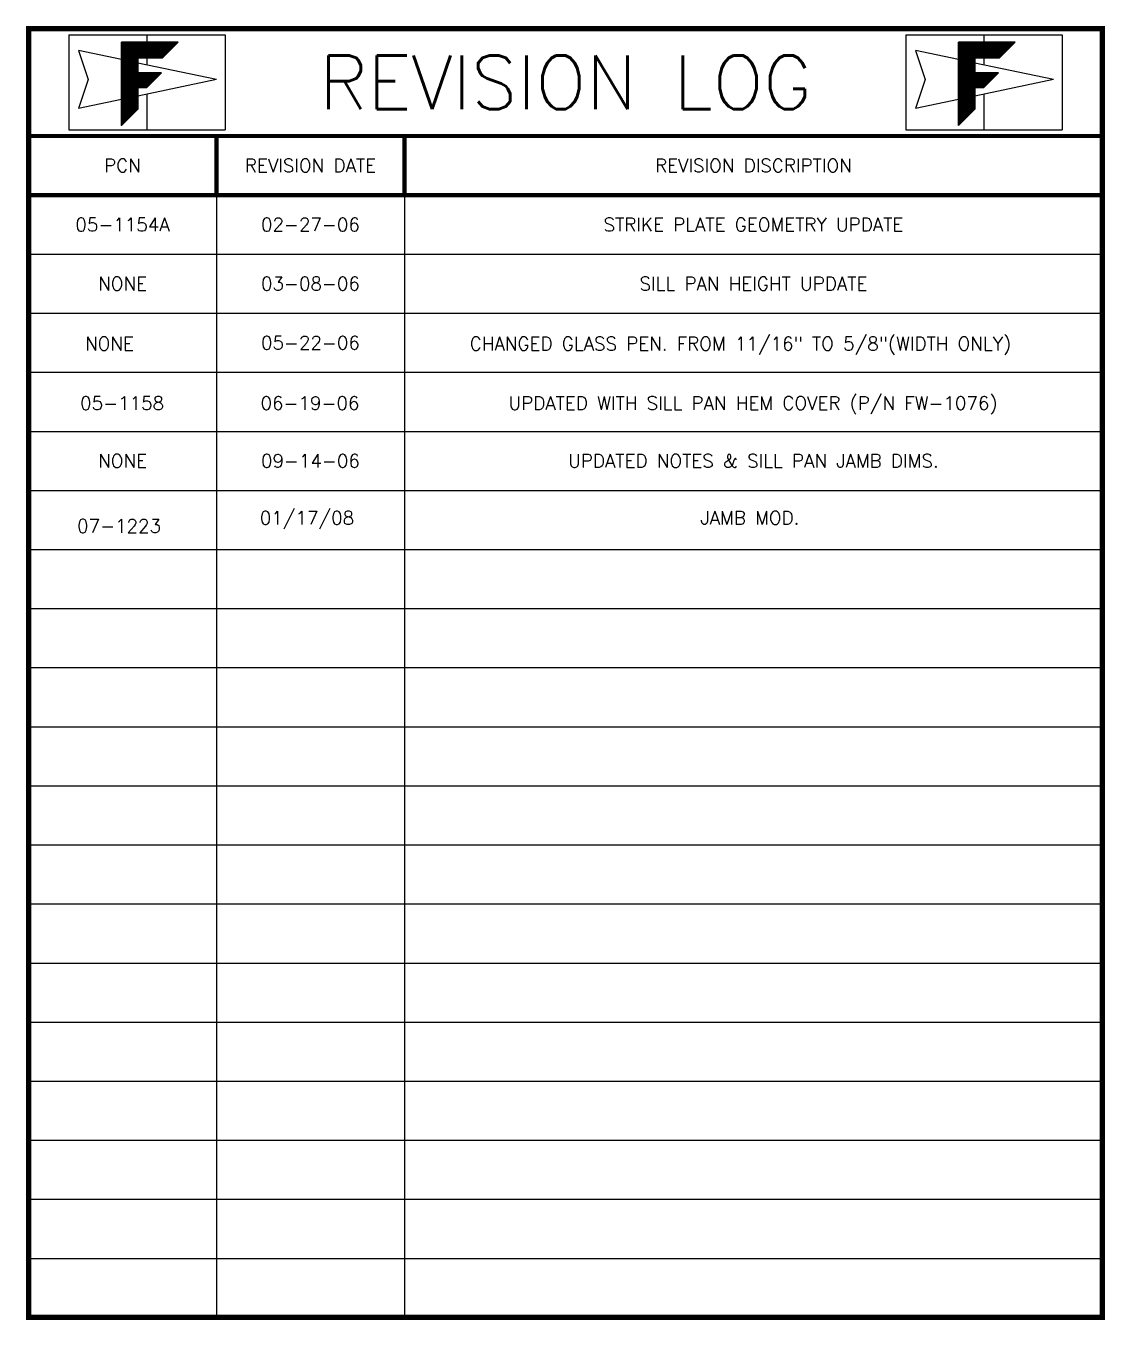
# Model space of a CAD drawing. Extents: x -81 to 107, y -69 to 26.
# Drawn here: x 25.26 to 45.36, y 1.66 to 25.76 of the extents above; entities that cross this region are included whole.
import ezdxf
from ezdxf.enums import TextEntityAlignment as Align

# ---------------------------------------------------------------- set-up
doc = ezdxf.new("R2010")
doc.units = 0
doc.header["$LTSCALE"] = 0.25
doc.header["$MEASUREMENT"] = 0
doc.layers.get('0').update_dxf_attribs({"linetype": 'CONTINUOUS'})
doc.layers.add('REVISION LOG', color=7, linetype='CONTINUOUS')
doc.styles.get("Standard").update_dxf_attribs({"font": 'simplex.shx'})

# ---------------------------------------------------------------- blocks, each defined once
blk = doc.blocks.new('*X4')
at = {"color": 0}
for p, q in [((7.2329, 10.2346), (7.4628, 10.4645)), ((7.2329, 10.2452), (7.4522, 10.4645)), ((7.2329, 10.2558), (7.4416, 10.4645)), ((7.2329, 10.2664), (7.431, 10.4645)), ((7.2329, 10.277), (7.4204, 10.4645)), ((7.2329, 10.2876), (7.4098, 10.4645)), ((7.2329, 10.2982), (7.3992, 10.4645)), ((7.2329, 10.3089), (7.3886, 10.4645)), ((7.2329, 10.3195), (7.378, 10.4645)), ((7.2329, 10.3301), (7.3674, 10.4645)), ((7.2329, 10.3407), (7.3568, 10.4645)), ((7.2329, 10.3513), (7.3462, 10.4645)), ((7.2329, 10.3619), (7.3356, 10.4645)), ((7.2329, 10.3725), (7.325, 10.4645)), ((7.2329, 10.3831), (7.3143, 10.4645)), ((7.2329, 10.3937), (7.3037, 10.4645)), ((7.2329, 10.4043), (7.2931, 10.4645)), ((7.2329, 10.4149), (7.2825, 10.4645)), ((7.2329, 10.4255), (7.2719, 10.4645)), ((7.2329, 10.4361), (7.2613, 10.4645)), ((7.2329, 10.4467), (7.2507, 10.4645)), ((7.2329, 10.4573), (7.2401, 10.4645)), ((7.3549, 10.3369), (7.2329, 10.4589)), ((7.3549, 10.3263), (7.2329, 10.4483)), ((7.3549, 10.3157), (7.2329, 10.4377)), ((7.3549, 10.3051), (7.2329, 10.4271)), ((7.3549, 10.2945), (7.2329, 10.4164)), ((7.3549, 10.3475), (7.2379, 10.4645)), ((7.3646, 10.3484), (7.2485, 10.4645)), ((7.3752, 10.3484), (7.2591, 10.4645)), ((7.3858, 10.3484), (7.2697, 10.4645)), ((7.3965, 10.3484), (7.2803, 10.4645)), ((7.4071, 10.3484), (7.2909, 10.4645)), ((7.4177, 10.3484), (7.3015, 10.4645)), ((7.4283, 10.3484), (7.3122, 10.4645)), ((7.4389, 10.3484), (7.3228, 10.4645)), ((7.4495, 10.3484), (7.3334, 10.4645)), ((7.4601, 10.3484), (7.344, 10.4645)), ((7.4707, 10.3484), (7.3546, 10.4645)), ((7.3573, 10.3484), (7.4734, 10.4645)), ((7.4813, 10.3484), (7.3652, 10.4645)), ((7.3679, 10.3484), (7.4841, 10.4645)), ((7.4919, 10.3484), (7.3758, 10.4645)), ((7.3785, 10.3484), (7.4947, 10.4645)), ((7.5025, 10.3484), (7.3864, 10.4645)), ((7.3892, 10.3484), (7.5053, 10.4645)), ((7.5131, 10.3484), (7.397, 10.4645)), ((7.3998, 10.3484), (7.5159, 10.4645)), ((7.5237, 10.3484), (7.4076, 10.4645)), ((7.4104, 10.3484), (7.5265, 10.4645)), ((7.5343, 10.3484), (7.4182, 10.4645)), ((7.421, 10.3484), (7.5371, 10.4645)), ((7.5422, 10.3511), (7.4288, 10.4645)), ((7.4316, 10.3484), (7.5477, 10.4645)), ((7.5476, 10.3564), (7.4394, 10.4645)), ((7.4422, 10.3484), (7.5583, 10.4645)), ((7.5529, 10.3617), (7.45, 10.4645)), ((7.4528, 10.3484), (7.5689, 10.4645)), ((7.5582, 10.367), (7.4606, 10.4645)), ((7.4634, 10.3484), (7.5795, 10.4645)), ((7.5635, 10.3723), (7.4713, 10.4645)), ((7.474, 10.3484), (7.5901, 10.4645)), ((7.5688, 10.3776), (7.4819, 10.4645)), ((7.4846, 10.3484), (7.6007, 10.4645)), ((7.5741, 10.3829), (7.4925, 10.4645)), ((7.4952, 10.3484), (7.6113, 10.4645)), ((7.5794, 10.3882), (7.5031, 10.4645)), ((7.5058, 10.3484), (7.6219, 10.4645)), ((7.5847, 10.3935), (7.5137, 10.4645)), ((7.5164, 10.3484), (7.6325, 10.4645)), ((7.59, 10.3988), (7.5243, 10.4645)), ((7.527, 10.3484), (7.6432, 10.4645)), ((7.5953, 10.4041), (7.5349, 10.4645)), ((7.5376, 10.3484), (7.6538, 10.4645)), ((7.6006, 10.4094), (7.5455, 10.4645)), ((7.6059, 10.4147), (7.5561, 10.4645)), ((7.6112, 10.42), (7.5667, 10.4645)), ((7.6165, 10.4253), (7.5773, 10.4645)), ((7.6218, 10.4306), (7.5879, 10.4645)), ((7.6271, 10.4359), (7.5985, 10.4645)), ((7.6324, 10.4412), (7.6091, 10.4645)), ((7.6377, 10.4465), (7.6197, 10.4645)), ((7.643, 10.4519), (7.6304, 10.4645)), ((7.6483, 10.4572), (7.641, 10.4645)), ((7.6536, 10.4625), (7.6516, 10.4645)), ((7.3549, 10.2839), (7.2329, 10.4058)), ((7.3549, 10.2733), (7.2329, 10.3952)), ((7.3549, 10.2627), (7.2329, 10.3846)), ((7.3549, 10.2521), (7.2329, 10.374)), ((7.3549, 10.2415), (7.2329, 10.3634)), ((7.4404, 10.1454), (7.2329, 10.3528)), ((7.2329, 10.224), (7.3549, 10.3459)), ((7.4351, 10.1401), (7.2329, 10.3422)), ((7.2329, 10.2134), (7.3549, 10.3353)), ((7.4298, 10.1348), (7.2329, 10.3316)), ((7.2329, 10.2028), (7.3549, 10.3247)), ((7.4245, 10.1295), (7.2329, 10.321)), ((7.2329, 10.1922), (7.3549, 10.3141)), ((7.4159, 10.1274), (7.2329, 10.3104)), ((7.2329, 10.1816), (7.3549, 10.3035)), ((7.4053, 10.1274), (7.2329, 10.2998)), ((7.2329, 10.171), (7.3549, 10.2929)), ((7.3947, 10.1274), (7.2329, 10.2892)), ((7.2329, 10.1604), (7.3549, 10.2823)), ((7.3841, 10.1274), (7.2329, 10.2786)), ((7.2329, 10.1498), (7.3549, 10.2717)), ((7.3735, 10.1274), (7.2329, 10.268)), ((7.2329, 10.1391), (7.3549, 10.2611)), ((7.3629, 10.1274), (7.2329, 10.2574)), ((7.2329, 10.1285), (7.3549, 10.2505)), ((7.3549, 10.1248), (7.2329, 10.2467)), ((7.2329, 10.1179), (7.3549, 10.2399)), ((7.3549, 10.1142), (7.2329, 10.2361)), ((7.2329, 10.0119), (7.4571, 10.236)), ((7.2329, 10.0225), (7.4465, 10.236)), ((7.2329, 10.0331), (7.4359, 10.236)), ((7.2329, 10.0437), (7.4253, 10.236)), ((7.2329, 10.0543), (7.4147, 10.236)), ((7.2329, 10.0649), (7.4041, 10.236)), ((7.2329, 10.0755), (7.3935, 10.236)), ((7.2329, 10.0861), (7.3828, 10.236)), ((7.2329, 10.0967), (7.3722, 10.236)), ((7.2329, 10.1073), (7.3616, 10.236)), ((7.3549, 10.1036), (7.2329, 10.2255)), ((7.3591, 10.1274), (7.4677, 10.236)), ((7.4457, 10.1507), (7.3603, 10.236)), ((7.3697, 10.1274), (7.4783, 10.236)), ((7.451, 10.156), (7.3709, 10.236)), ((7.3803, 10.1274), (7.4889, 10.236)), ((7.4563, 10.1613), (7.3815, 10.236)), ((7.3909, 10.1274), (7.4995, 10.236)), ((7.4616, 10.1666), (7.3921, 10.236)), ((7.4015, 10.1274), (7.5101, 10.236)), ((7.4669, 10.1719), (7.4028, 10.236)), ((7.4121, 10.1274), (7.5207, 10.236)), ((7.4722, 10.1772), (7.4134, 10.236)), ((7.4775, 10.1825), (7.424, 10.236)), ((7.4828, 10.1878), (7.4346, 10.236)), ((7.4881, 10.1931), (7.4452, 10.236)), ((7.4934, 10.1984), (7.4558, 10.236)), ((7.4987, 10.2037), (7.4664, 10.236)), ((7.504, 10.209), (7.477, 10.236)), ((7.5093, 10.2143), (7.4876, 10.236)), ((7.5146, 10.2196), (7.4982, 10.236)), ((7.5199, 10.2249), (7.5088, 10.236)), ((7.5252, 10.2302), (7.5194, 10.236)), ((7.5305, 10.2355), (7.53, 10.236)), ((7.3549, 10.093), (7.2329, 10.2149)), ((7.3549, 10.0824), (7.2329, 10.2043)), ((7.3549, 10.0718), (7.2329, 10.1937)), ((7.3549, 10.0612), (7.2329, 10.1831)), ((7.3549, 10.0506), (7.2329, 10.1725)), ((7.3549, 10.0399), (7.2329, 10.1619)), ((7.3549, 10.0293), (7.2329, 10.1513)), ((7.3549, 10.0187), (7.2329, 10.1407)), ((7.3549, 10.0081), (7.2329, 10.1301)), ((7.2329, 10.0013), (7.3549, 10.1232)), ((7.3549, 9.9975), (7.2329, 10.1195)), ((7.2329, 9.9907), (7.3549, 10.1126)), ((7.3549, 9.9869), (7.2329, 10.1089)), ((7.2329, 9.98), (7.3549, 10.102)), ((7.3549, 9.9763), (7.2329, 10.0983)), ((7.2329, 9.9694), (7.3549, 10.0914)), ((7.3549, 9.9657), (7.2329, 10.0876)), ((7.2329, 9.9588), (7.3549, 10.0808)), ((7.3501, 9.9599), (7.2329, 10.077)), ((7.2329, 9.9482), (7.3549, 10.0702)), ((7.3448, 9.9546), (7.2329, 10.0664)), ((7.2329, 9.9376), (7.3549, 10.0596)), ((7.3395, 9.9493), (7.2329, 10.0558)), ((7.2329, 9.927), (7.3549, 10.049)), ((7.3342, 9.944), (7.2329, 10.0452)), ((7.2329, 9.9164), (7.3549, 10.0383)), ((7.3289, 9.9387), (7.2329, 10.0346)), ((7.2329, 9.9058), (7.3549, 10.0277)), ((7.3236, 9.9334), (7.2329, 10.024)), ((7.2329, 9.8952), (7.3549, 10.0171)), ((7.3183, 9.9281), (7.2329, 10.0134)), ((7.2329, 9.8846), (7.3549, 10.0065)), ((7.313, 9.9228), (7.2329, 10.0028)), ((7.2329, 9.874), (7.3549, 9.9959)), ((7.3077, 9.9175), (7.2329, 9.9922)), ((7.2329, 9.8634), (7.3549, 9.9853)), ((7.3024, 9.9122), (7.2329, 9.9816)), ((7.2329, 9.8528), (7.3549, 9.9747)), ((7.2971, 9.9069), (7.2329, 9.971)), ((7.2918, 9.9015), (7.2329, 9.9604)), ((7.2865, 9.8962), (7.2329, 9.9498)), ((7.2811, 9.8909), (7.2329, 9.9392)), ((7.2758, 9.8856), (7.2329, 9.9285)), ((7.2705, 9.8803), (7.2329, 9.9179)), ((7.2652, 9.875), (7.2329, 9.9073)), ((7.2599, 9.8697), (7.2329, 9.8967)), ((7.2546, 9.8644), (7.2329, 9.8861)), ((7.2493, 9.8591), (7.2329, 9.8755)), ((7.244, 9.8538), (7.2329, 9.8649)), ((7.2387, 9.8485), (7.2329, 9.8543)), ((7.2334, 9.8432), (7.2329, 9.8437))]:
    blk.add_line(p, q, dxfattribs=at)

msp = doc.modelspace()

# ---------------------------------------------------------------- linework, layer by layer
at = {"layer": 'REVISION LOG', "color": 151}
for p, q in [((26.056, 25.6), (28.967, 25.6)), ((26.056, 25.6), (26.056, 23.829)), ((27.511, 25.6), (27.511, 25.461)), ((28.967, 25.6), (28.967, 23.829)), ((41.645, 25.6), (44.556, 25.6)), ((41.645, 25.6), (41.645, 23.829)), ((43.1, 25.6), (43.1, 25.461)), ((44.556, 25.6), (44.556, 23.829)), ((27.511, 25.171), (27.511, 25.037)), ((43.1, 25.171), (43.1, 25.037)), ((27.511, 24.491), (27.511, 23.829)), ((43.1, 24.491), (43.1, 23.829)), ((26.056, 23.829), (28.967, 23.829)), ((41.645, 23.829), (44.556, 23.829))]:
    msp.add_line(p, q, dxfattribs=at)
at = {"layer": 'REVISION LOG', "color": 1}
for p, q in [((27.034, 25.137), (26.235, 25.305)), ((26.235, 25.305), (26.415, 24.764)), ((42.623, 25.137), (41.824, 25.305)), ((41.824, 25.305), (42.003, 24.764)), ((28.808, 24.764), (27.339, 25.073)), ((44.397, 24.764), (42.927, 25.073)), ((26.415, 24.764), (26.235, 24.223)), ((28.808, 24.764), (27.339, 24.455)), ((42.003, 24.764), (41.824, 24.223)), ((44.397, 24.764), (42.927, 24.455)), ((27.034, 24.391), (26.235, 24.223)), ((42.623, 24.391), (41.824, 24.223))]:
    msp.add_line(p, q, dxfattribs=at)
at = {"layer": 'REVISION LOG'}
for p, q in [((32.306, 23.714), (32.306, 1.714)), ((28.806, 22.614), (28.806, 1.714)), ((25.306, 21.514), (45.306, 21.514)), ((25.306, 20.414), (45.306, 20.414)), ((25.306, 19.314), (45.306, 19.314)), ((25.306, 18.214), (45.306, 18.214)), ((25.306, 17.114), (45.306, 17.114)), ((25.306, 16.014), (45.306, 16.014)), ((25.306, 14.914), (45.306, 14.914)), ((25.306, 13.814), (45.306, 13.814)), ((25.306, 12.714), (45.306, 12.714)), ((25.306, 11.614), (45.306, 11.614)), ((25.306, 10.514), (45.306, 10.514)), ((25.306, 9.414), (45.306, 9.414)), ((25.306, 8.314), (45.306, 8.314)), ((25.306, 7.214), (45.306, 7.214)), ((25.306, 6.114), (45.306, 6.114)), ((25.306, 5.014), (45.306, 5.014)), ((25.306, 3.914), (45.306, 3.914)), ((25.306, 2.814), (45.306, 2.814))]:
    msp.add_line(p, q, dxfattribs=at)
at = {"layer": 'REVISION LOG', "const_width": 0.1}
msp.add_lwpolyline([(45.306, 1.714), (45.306, 25.714), (25.306, 25.714), (25.306, 1.714), (45.306, 1.714), (45.306, 1.714)], close=True, dxfattribs=at)
at = {"layer": 'REVISION LOG', "color": 151}
for points in [[(27.339, 24.211), (27.339, 24.618), (27.507, 24.618), (27.339, 24.618), (27.339, 24.211), (27.034, 23.907), (27.034, 25.461), (28.09, 25.461), (27.8, 25.171), (27.339, 25.171), (27.339, 24.89), (27.779, 24.89), (27.339, 24.89), (27.339, 25.171), (27.8, 25.171), (28.09, 25.461), (27.034, 25.461), (27.034, 23.907), (27.339, 24.211), (27.339, 24.618), (27.507, 24.618), (27.779, 24.89), (27.339, 24.89), (27.339, 25.171), (27.8, 25.171), (28.09, 25.461), (27.034, 25.461), (27.034, 23.907)], [(42.927, 24.211), (42.927, 24.618), (43.096, 24.618), (42.927, 24.618), (42.927, 24.211), (42.623, 23.907), (42.623, 25.461), (43.679, 25.461), (43.389, 25.171), (42.927, 25.171), (42.927, 24.89), (43.368, 24.89), (42.927, 24.89), (42.927, 25.171), (43.389, 25.171), (43.679, 25.461), (42.623, 25.461), (42.623, 23.907), (42.927, 24.211), (42.927, 24.618), (43.096, 24.618), (43.368, 24.89), (42.927, 24.89), (42.927, 25.171), (43.389, 25.171), (43.679, 25.461), (42.623, 25.461), (42.623, 23.907)]]:
    msp.add_lwpolyline(points, close=True, dxfattribs=at)
at = {"layer": 'REVISION LOG', "const_width": 0.08}
for points in [[(25.306, 23.714), (45.306, 23.714)], [(28.806, 23.714), (28.806, 22.614)], [(32.306, 23.714), (32.306, 22.614)], [(25.306, 22.614), (45.306, 22.614)]]:
    msp.add_lwpolyline(points, dxfattribs=at)

# ---------------------------------------------------------------- block references
at = {"layer": 'REVISION LOG', "color": 151, "xscale": 2.5, "yscale": 2.5, "zscale": 2.5}
for p in [(8.951, -0.7), (24.54, -0.7)]:
    msp.add_blockref('*X4', p, dxfattribs=at)

# ---------------------------------------------------------------- texts
at = {"layer": 'REVISION LOG'}
for s, height, p in [('REVISION LOG', 1, (35.306, 24.714)), ('PCN', 0.25, (27.056, 23.164)), ('REVISION DATE', 0.25, (30.556, 23.164)), ('REVISION DISCRIPTION', 0.25, (38.806, 23.164)), ('05-1154A', 0.25, (27.056, 22.064)), ('02-27-06', 0.25, (30.556, 22.064)), ('STRIKE PLATE GEOMETRY UPDATE', 0.25, (38.806, 22.064)), ('NONE', 0.25, (27.056, 20.964)), ('03-08-06', 0.25, (30.556, 20.964)), ('SILL PAN HEIGHT UPDATE', 0.25, (38.806, 20.964)), ('CHANGED GLASS PEN. FROM 11/16" TO 5/8"(WIDTH ONLY)', 0.25, (38.563, 19.847)), ('NONE', 0.25, (26.813, 19.847)), ('05-22-06', 0.25, (30.556, 19.864)), ('05-1158', 0.25, (27.048, 18.74)), ('06-19-06', 0.25, (30.548, 18.74)), ('UPDATED WITH SILL PAN HEM COVER (P/N FW-1076)', 0.25, (38.798, 18.74)), ('NONE', 0.25, (27.056, 17.664)), ('09-14-06', 0.25, (30.556, 17.664)), ('UPDATED NOTES & SILL PAN JAMB DIMS.', 0.25, (38.806, 17.664)), ('01/17/08', 0.25, (30.491, 16.602)), ('JAMB MOD.', 0.25, (38.741, 16.604)), ('07-1223', 0.25, (26.991, 16.452))]:
    msp.add_text(s, height=height, dxfattribs=at).set_placement(p, align=Align.MIDDLE_CENTER)

doc.saveas('drawing.dxf')
